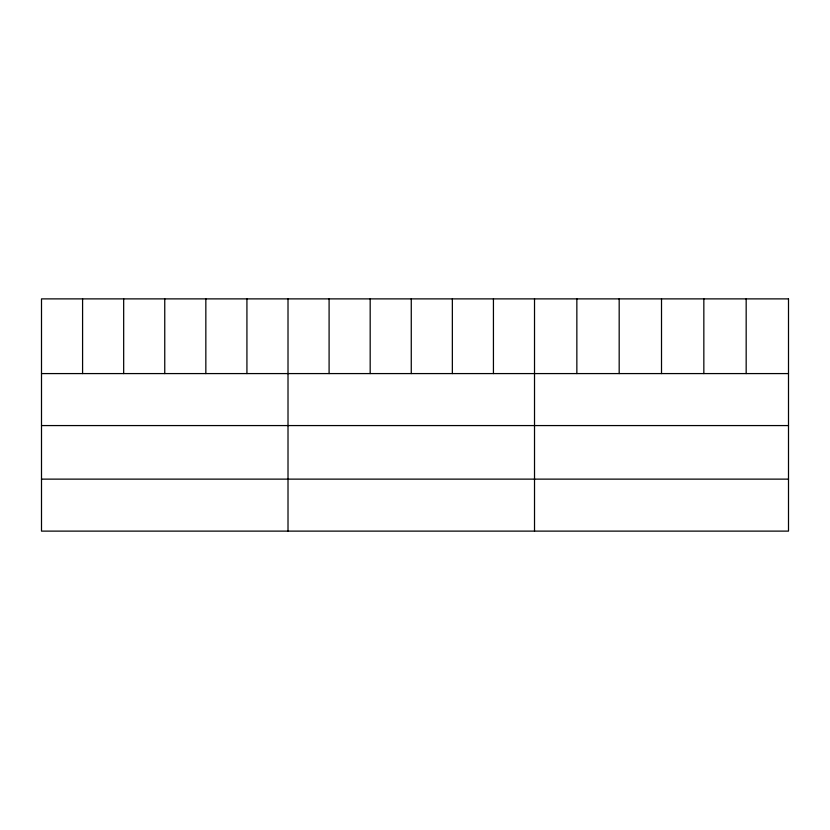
<?xml version="1.0" encoding="UTF-8"?>
<svg xmlns="http://www.w3.org/2000/svg" width="830" height="830" viewBox="0 0 830 830"><rect width="100%" height="100%" fill="white"/><g stroke="black" fill="none" stroke-linecap="round" stroke-linejoin="round"><path stroke-width="1.25" d="M41.5 373.583L788.5 373.583M41.5 425.572L788.5 425.572M41.5 479.128L788.5 479.128M746.17 298.883L746.17 373.583M703.84 298.883L703.84 373.583M661.51 298.883L661.51 373.583M619.18 298.883L619.18 373.583M576.85 298.883L576.85 373.583M534.52 298.883L534.52 531.117M493.435 298.883L493.435 373.583M452.35 298.883L452.35 373.583M411.265 298.883L411.265 373.583M370.18 298.883L370.18 373.583M329.095 298.883L329.095 373.583M288.01 298.883L288.01 531.117M246.925 298.883L246.925 373.583M205.84 298.883L205.84 373.583M164.755 298.883L164.755 373.583M123.67 298.883L123.67 373.583M82.585 298.883L82.585 373.583M788.5 298.883L41.5 298.883L41.5 531.117L788.5 531.117L788.5 298.883"/></g></svg>
